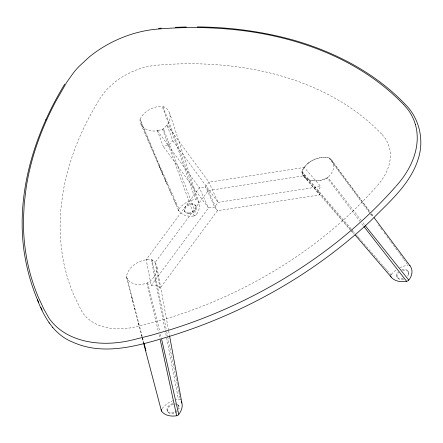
<?xml version="1.0" encoding="UTF-8"?>
<svg xmlns="http://www.w3.org/2000/svg" width="443" height="443" viewBox="0 0 443 443"><rect width="100%" height="100%" fill="white"/><g stroke="black" fill="none" stroke-linecap="round" stroke-linejoin="round"><path stroke-width="0.33" stroke-dasharray="2.21 1.66" d="M132.822 301.484L126.499 276.836A2.525 1.778 -24.3 0 1 126.465 276.199C128.498 266.824 137.994 260.672 147.109 259.659M303.582 168.346L304.191 167.437L320.616 186.464L318.251 190.468A2.425 1.706 -24.3 0 0 318.157 191.431L319.89 194.837L217.369 210.73L160.089 288.216L157.298 285.453A2.425 1.706 -24.3 0 0 156.296 285.137L151.196 285.464L146.184 259.77L199.372 187.815L205.546 186.863L208.991 182.195L304.191 167.437M162.946 106.53L178.23 146.362L197.345 200.026A2.553 1.8 -24.3 0 0 195.402 199.416L176.602 144.977L162.21 106.386A2.525 1.778 -24.3 0 1 162.946 106.53C170.854 108.884 172.31 119.416 166.967 125.026L172.859 140.763L169.492 144.496A2.425 1.706 -24.3 0 1 168.423 145.121L163.24 146.384L157.37 130.624L158.55 130.392M390.842 275.269A2.431 1.711 -24.3 0 1 391.053 274.915L391.418 274.427M160.089 288.216L155.078 262.522L208.271 190.568L303.466 175.81L319.89 194.837M151.196 285.464L208.476 207.977L214.65 207.019L218.094 202.357L320.616 186.464M193.63 215.985L194.278 215.891A2.431 1.711 -24.3 0 0 196.332 214.689L196.692 214.202A19.071 13.417 -24.3 0 0 197.279 200.064M172.859 140.763L218.094 202.357L208.991 182.195L166.989 125.004L166.169 126A18.246 12.836 -24.3 0 1 163.395 128.647A2.425 1.706 -24.3 0 1 162.553 129.14A18.246 12.836 -24.3 0 1 158.721 130.353L158.633 130.369M166.967 125.026L166.502 125.613M377.436 185.456L378.195 184.581A58.255 40.977 -24.3 0 0 389.22 146.838L386.684 140.697A58.238 40.966 -24.3 0 0 384.557 137.419L382.049 134.467M376.345 186.702L376.041 187.051M375.415 187.754C360.973 204.068 345.136 219.135 328.28 232.935A338.369 238.007 -24.3 0 1 171.125 317.227L153.356 322.41L135.126 326.94M308.023 163.373L305.404 165.898L303.505 168.473A18.246 12.836 -24.3 0 0 302.054 171.535A2.425 1.706 -24.3 0 0 301.993 172.272A18.246 12.836 -24.3 0 0 302.94 174.957L303.189 175.389M308.228 163.201L308.86 162.708M309.076 162.548C314.707 158.467 322.067 156.346 328.95 157.874A2.525 1.778 -24.3 0 1 329.592 158.157L370.01 212.203M126.471 276.847A18.54 13.041 -24.3 0 0 146.904 283.166A2.525 1.778 -24.3 0 0 147.685 282.761C154.43 278.846 160.659 268.801 154.502 261.846M326.303 178.307L327.222 177.848A2.525 1.778 -24.3 0 0 327.909 177.361M326.07 178.418C318.284 182.422 304.518 182.466 301.965 172.277A2.431 1.711 -24.3 0 1 302.026 171.541C306.008 161.302 318.445 155.742 328.933 157.88L370.082 213.62M168.401 145.127L165.865 138.15M134.822 327.006C126.643 328.856 118.126 329.426 109.814 328.174A58.271 40.989 -24.3 0 1 82.697 312.741L81.606 310.992M158.721 130.353C151.201 132.656 139.966 129.162 139.999 119.942A2.525 1.778 -24.3 0 1 140.143 119.278L157.592 160.848L178.955 209.03A2.553 1.8 -24.3 0 0 178.806 210.857L178.175 209.461M180.517 400.062L180.301 399.769A2.431 1.711 -24.3 0 0 178.407 399.182L177.754 399.287A19.071 13.417 -24.3 0 0 176.159 399.597M146.218 259.764L147.358 259.637M147.264 259.648L147.525 259.626A18.246 12.836 -24.3 0 1 151.246 259.664A2.425 1.706 -24.3 0 1 152.027 259.903A18.246 12.836 -24.3 0 1 154.413 261.752L155.078 262.522M307.243 179.094C313.511 182.267 321.181 180.943 327.2 177.853L360.054 221.489M306.329 178.557L304.446 177.006L303.001 175.068M381.678 134.079L377.325 129.688A338.363 238.002 -24.3 0 0 230.764 66.018C205.768 63.188 180.478 63.056 155.432 65.326A58.266 40.983 -24.3 0 0 114.006 82.835L107.333 89.004A58.271 40.989 -24.3 0 0 103.933 92.886L98.551 100.694L89.397 116.786A338.374 238.013 -24.3 0 0 62.651 194.754L60.874 209.29L60.148 223.665A338.374 238.013 -24.3 0 0 73.937 295.348L81.285 310.427M381.417 263.84L382.702 265.318M383.345 266.055L384.629 267.533M385.272 268.275L386.556 269.748M387.199 270.49L391.053 274.915M370.426 251.17L359.411 238.434M371.577 252.499L373.493 254.708M373.875 255.151L375.791 257.361M376.173 257.798L380.775 263.103M303.798 176.259L350.369 229.972M350.817 230.487L353.957 234.114M356.432 234.978L357.551 236.274M357.922 236.706L359.04 238.002M351.221 228.937L315.2 186.946M351.964 229.801L354.943 233.256M302.054 171.535L315.726 187.566M350.363 229.385L317.93 191.16M351.853 231.13L354.455 234.181M304.009 174.664L305.022 175.865M318.163 191.448L301.993 172.272M364.367 224.518L362.014 221.533M361.228 220.536L327.931 177.361M363.149 225.504L360.829 222.491M371.273 213.886L373.167 216.417M331.419 159.785L370.669 212.734M371.489 213.842L373.538 216.605M378.488 225L379.424 226.262M380.67 227.951L382.231 230.067M384.098 232.597L385.969 235.133M370.392 214.041L372.574 216.987M398.744 252.488L399.365 253.335M393.445 245.289L395.317 247.831M395.627 248.252L398.124 251.641M386.905 236.401L388.771 238.938M389.087 239.364L389.707 240.206M390.643 241.479L391.579 242.747M391.889 243.168L392.515 244.015M407.444 264.349L404.337 260.113M403.717 259.266L399.985 254.182M157.37 130.624L199.372 187.815L208.476 207.977L163.24 146.384M303.449 175.788L303.256 175.494M81.578 310.947L81.335 310.515M408.241 271.515L408.601 272.323M396.839 276.515L397.205 277.324M195.845 205.713L196.205 206.521M184.565 210.973L184.925 211.782M178.468 405.456L179.011 406.657M167.138 410.583L167.681 411.78M158.976 165.71L178.618 210.453M175.987 204.55L173.806 199.643M169.154 189.078L171.474 194.366M167.299 184.847L164.99 179.553M140.974 124.333L166.374 182.732M162.692 174.254L139.999 119.942M163.395 128.647L164.541 131.621M164.253 130.884L168.545 142.042M168.351 141.527L196.332 214.689M162.553 129.14L166.225 139.13M168.34 144.894L194.278 215.891M198.841 202.689L169.658 113.037M147.685 282.761L159.818 331.597M142.231 336.536L126.465 276.199M142.574 337.826L143.87 342.749M141.444 334.902L141.782 336.204M142.12 337.505L143.471 342.716L138.028 321.69M134.434 307.752L139.085 325.793M131.615 296.788L134.838 309.325M146.899 283.149L158.5 332.112M160.432 334.188L161.346 338.081M159.087 334.714L159.962 338.629M152.359 261.497L152.027 259.903L166.191 329.171M167.725 336.769L178.712 391.734M166.662 331.508L167.604 336.182M178.911 392.736L179.31 394.746M151.246 259.664L155.515 281.189M179.908 397.759L179.509 395.749M180.102 398.766L180.301 399.769M155.355 280.358L165.195 330.506M166.214 335.755L165.305 331.093M166.668 338.087L178.407 399.182M156.994 267.317L168.545 330.262M168.667 330.938L169.663 336.353M401.812 269.626A6.224 4.38 -24.3 0 1 407.82 270.811A6.224 4.38 -24.3 0 1 406.956 276.166M403.268 278.409A6.224 4.38 -24.3 0 1 397.26 277.224A6.224 4.38 -24.3 0 1 398.119 271.864M402.598 270.313A6.224 4.38 -24.3 0 1 408.186 271.614A6.224 4.38 -24.3 0 1 407.593 276.67M403.634 279.217A6.224 4.38 -24.3 0 1 397.526 277.905A6.224 4.38 -24.3 0 1 398.778 272.379M177.283 404.215A6.224 4.38 -24.3 0 1 178.374 408.867M177.217 410.467A6.224 4.38 -24.3 0 1 169.232 412.583A6.224 4.38 -24.3 0 1 167.875 406.796A6.224 4.38 -24.3 0 1 175.6 403.579M177.649 405.024A6.224 4.38 -24.3 0 1 178.889 409.338M177.278 411.564A6.224 4.38 -24.3 0 1 169.486 413.347A6.224 4.38 -24.3 0 1 168.163 407.71A6.224 4.38 -24.3 0 1 175.578 404.326M193.624 216.023A19.071 13.417 -24.3 0 1 178.867 210.824M178.95 209.03A18.473 12.997 -24.3 0 1 195.402 199.411M162.105 408.645A19.071 13.417 -24.3 0 1 172.742 400.71M140.121 119.278A18.54 13.041 -24.3 0 1 162.216 106.364M329.592 158.14A18.534 13.041 -24.3 0 1 327.925 177.377M391.385 274.416A19.071 13.417 -24.3 0 1 396.407 269.754M399.736 267.793A19.071 13.417 -24.3 0 1 408.058 265.257M301.943 172.106A2.558 1.8 -24.3 0 1 301.976 171.718M208.271 190.568L205.546 186.863L214.65 207.019L217.369 210.73L208.271 190.568M188.823 213.083A6.224 4.38 -24.3 0 0 195.906 205.857A6.224 4.38 -24.3 0 0 185.877 206.095A6.224 4.38 -24.3 0 0 188.823 213.083M189.183 213.891A6.224 4.38 -24.3 0 0 196.271 206.665A6.224 4.38 -24.3 0 0 186.243 206.898A6.224 4.38 -24.3 0 0 189.183 213.891"/><path stroke-width="0.66" d="M64.689 84.176C34.349 134.024 15.732 193.497 24.193 252.156L24.271 252.637C26.934 269.787 31.63 286.61 38.663 302.491M45.745 119.987L45.928 119.61M396.031 186.176L398.096 183.806A91.463 64.335 -24.3 0 0 415.407 124.549M395.582 186.691L395.123 187.206M394.896 187.467C379.031 205.38 361.643 221.926 343.131 237.083A371.588 261.376 -24.3 0 1 170.544 329.647L151.03 335.34L131.233 340.263M130.635 340.401C117.821 343.292 104.47 344.178 91.452 342.212A91.496 64.357 -24.3 0 1 48.88 317.98L43.896 309.136L38.607 297.829A371.588 261.37 -24.3 0 1 23.462 219.102L24.26 203.32L26.215 187.356A371.588 261.37 -24.3 0 1 55.585 101.729L66.699 82.326L73.566 72.646A91.496 64.357 -24.3 0 1 78.909 66.55L89.381 56.865A91.496 64.357 -24.3 0 1 154.419 29.382C182.234 26.768 210.331 26.912 238.101 30.046A371.594 261.376 -24.3 0 1 399.049 99.963L402.859 103.784M158.55 28.374L161.368 28.153M175.339 27.316L186.315 26.979M197.207 26.918C230.006 27.15 262.81 31.475 294.401 40.385M294.805 40.49C337.522 52.999 378.654 74.812 408.745 108.131C420.213 122.135 423.89 141.826 418.186 159.026L418.076 159.391C410.057 184.626 388.849 202.196 371.035 220.487C314.884 273.259 246.186 312.11 172.836 335.334C140.935 344.898 105.063 356.825 72.608 342.074L72.264 341.918C54.218 334.686 43.984 317.077 37.445 299.789M403.235 104.171L403.717 104.67M403.922 104.886L408.086 109.753A91.463 64.335 -24.3 0 1 411.42 114.931L413.679 119.566L415.418 124.549M391.191 277.091L355.197 235.05M391.147 277.119A19.071 13.417 -24.3 0 0 406.674 281.283A2.553 1.8 -24.3 0 0 408.778 280.109L365.154 225.515M406.668 281.338L363.925 226.506M49.018 322.797L49.273 323.13M52.396 327.222L52.645 327.549M374.113 217.679L410.013 265.8M40.9 307.409L42.124 310.106M144.008 343.275L145.525 349.018M145.664 349.544L145.935 350.585M143.61 343.242L161.462 411.049A2.553 1.8 -24.3 0 1 161.479 409.454M161.651 339.382L178.767 414.521A2.553 1.8 -24.3 0 1 176.663 415.75A18.473 12.997 -24.3 0 1 161.451 411.054M160.255 339.931L176.663 415.75M169.663 336.353L181.874 403.008M181.458 401.696A19.071 13.417 -24.3 0 1 178.706 414.498M409.11 265.246A2.553 1.8 -24.3 0 1 410.019 265.794A18.473 12.997 -24.3 0 1 408.784 280.114M390.898 276.703A2.431 1.711 -24.3 0 1 390.693 275.74"/></g></svg>
